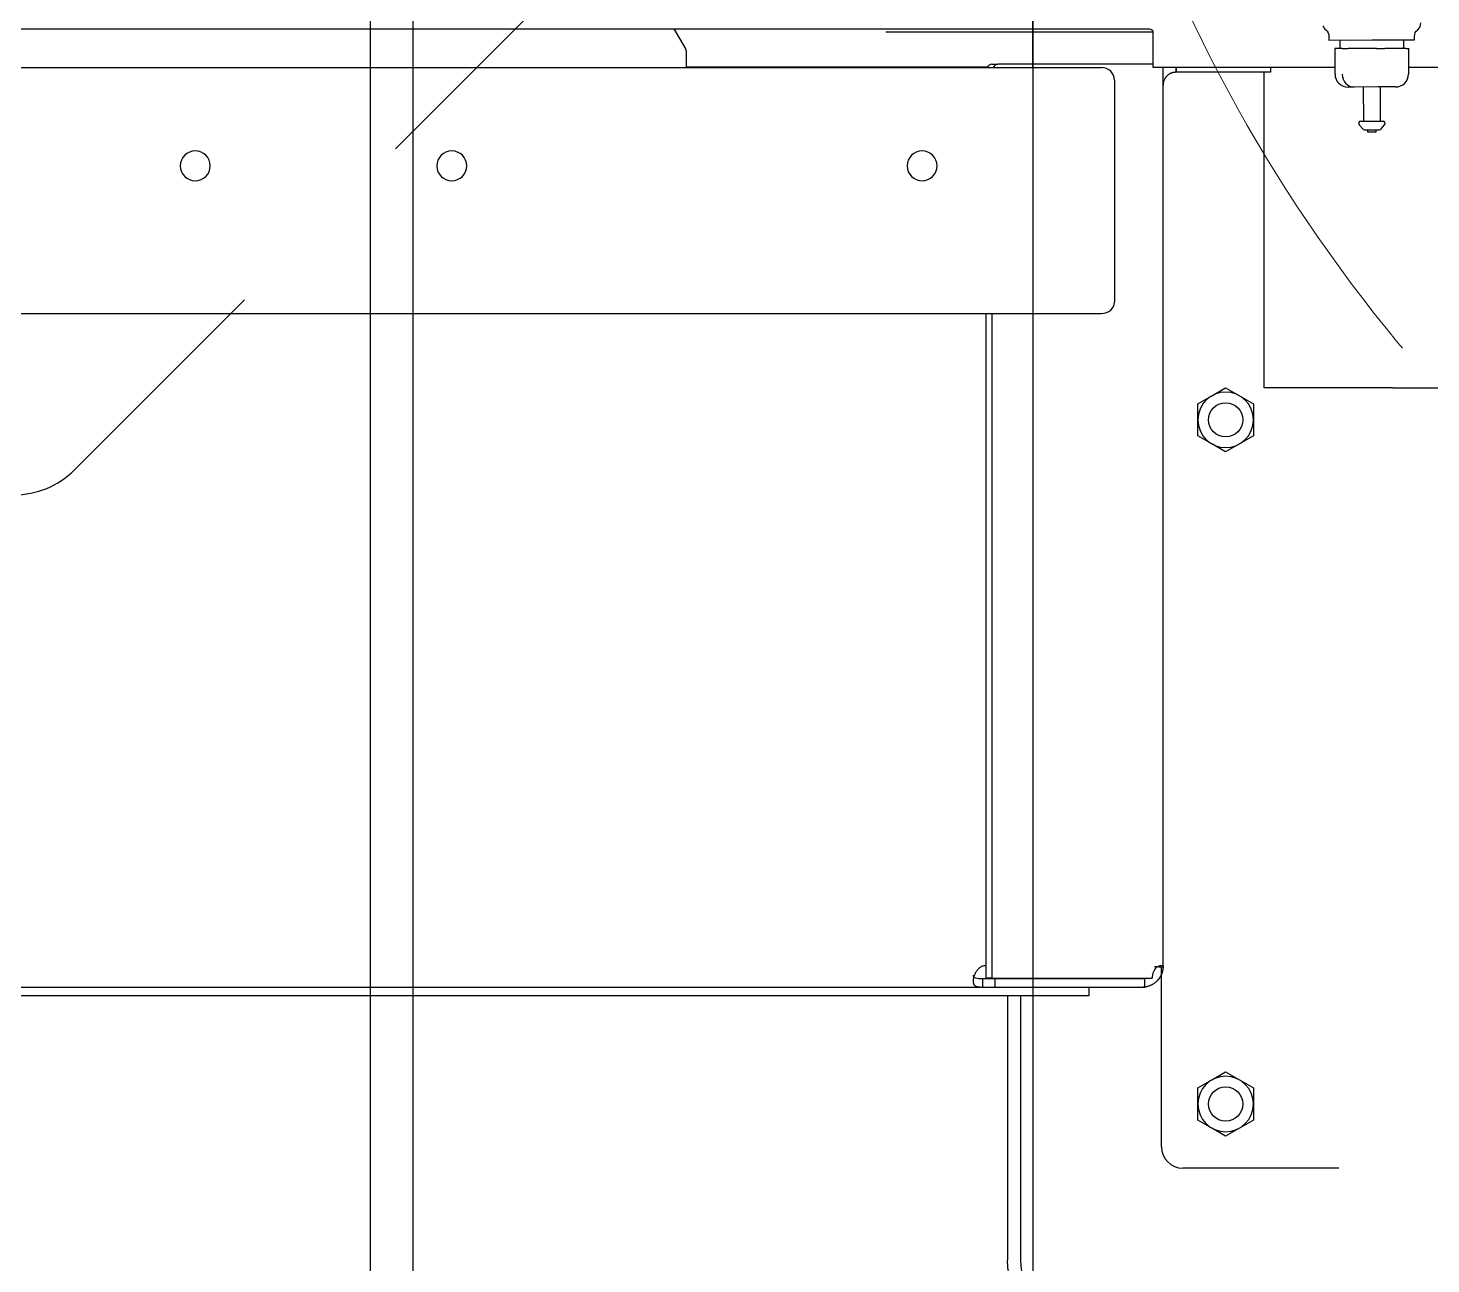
# Model space of a CAD drawing. Header units: millimetres. Extents: x 10462777 to 22643323, y 453826 to 1389191.
# Drawn here: x 11307736.7 to 11308064.8, y 596431.9 to 596720.9 of the extents above; entities that cross this region are included whole.
import ezdxf

# ---------------------------------------------------------------- set-up
doc = ezdxf.new("R2010")
doc.units = ezdxf.units.MM
doc.header["$LTSCALE"] = 200
doc.header["$MEASUREMENT"] = 0
for name, pattern in [('CENTER', [2, 1.25, -0.25, 0.25, -0.25]), ('CENTER2', [1.125, 0.75, -0.125, 0.125, -0.125]), ('DASHED', [3.5, 2, -1.5]), ('PHANTOM', [2.5, 1.25, -0.25, 0.25, -0.25, 0.25, -0.25])]:
    doc.linetypes.add(name, pattern=pattern)
doc.layers.get('0').update_dxf_attribs({"linetype": 'CONTINUOUS'})
for name, color, linetype in [('1', 1, 'CENTER'), ('2', 2, 'CONTINUOUS'), ('205', 4, 'CONTINUOUS'), ('DV1_DEFAULT', 7, 'CONTINUOUS')]:
    doc.layers.add(name, color=color, linetype=linetype)
doc.layers.add('LAYOUT', color=8, linetype='CONTINUOUS', lineweight=25)
doc.layers.add('TOP$23', color=7, linetype='CONTINUOUS', true_color=0xffffff)

# ---------------------------------------------------------------- blocks, each defined once
blk = doc.blocks.new('r710ic')
at = {"layer": 'DV1_DEFAULT', "color": 3, "linetype": 'CENTER2', "lineweight": 0}
blk.add_circle((272041.37, 104232.63), 367.64, dxfattribs=at)
at = {"layer": 'LAYOUT', "color": 3}
blk.add_circle((272041.37, 104232.63), 2050.12, dxfattribs=at)
blk = doc.blocks.new('A$C7DA30AB0')
at = {"layer": 'LAYOUT', "color": 6, "linetype": 'PHANTOM'}
blk.add_circle((3030.45, 3025.99, 0), 2693.02, dxfattribs=at)

msp = doc.modelspace()

# ---------------------------------------------------------------- linework, layer by layer
at = {"layer": '1', "color": 124, "linetype": 'Continuous'}
for p, q in [((11307732.33515, 596720.71765, 0), (11307998.97868, 596720.71765, 0)), ((11307999.77869, 596719.91764, 0), (11307937.2778, 596719.91764, 0)), ((11307999.77869, 596719.91764, 0), (11307999.77869, 596711.76752, 0)), ((11307937.2778, 596711.76752, 0), (11307890.67566, 596711.76752, 0)), ((11307961.06541, 596711.76752, 0), (11307937.2778, 596711.76752, 0)), ((11307999.77869, 596711.76752, 0), (11308042.31904, 596711.76752, 0)), ((11308059.6357, 596711.76752, 0), (11308138.29059, 596711.76752, 0))]:
    msp.add_line(p, q, dxfattribs=at)
at = {"layer": '1', "color": 124, "linetype": 'Continuous', "extrusion": (0, 0, -1)}
msp.add_arc((-11307998.97868, 596719.91764, 0), 0.80001, 90, 180, dxfattribs=at)
at = {"layer": '2', "color": 252, "linetype": 'Continuous'}
for p, q in [((11307890.40919, 596716.21396, 0), (11307887.809, 596720.71762, 0)), ((11307890.67714, 596711.66752, 0), (11307890.67714, 596715.21395, 0)), ((11307960.77814, 596711.66674, 0), (11307960.77814, 596711.76752, 0)), ((11307962.10746, 596712.41753, 0), (11307963.52169, 596712.41753, 0)), ((11307999.77848, 596712.41753, 0), (11307963.52169, 596712.41753, 0)), ((11308002.15417, 596501.5391, 0), (11308002.15417, 596711.76513, 0)), ((11308005.15421, 596711.7675, 0), (11308005.15421, 596710.54295, 0)), ((11308005.27965, 596710.54295, 0), (11308005.15421, 596710.54295, 0)), ((11308005.27965, 596710.54295, 0), (11308005.27965, 596711.7675, 0)), ((11308017.27982, 596710.54295, 0), (11308005.27965, 596710.54295, 0)), ((11308027.27997, 596710.54295, 0), (11308017.27982, 596710.54295, 0)), ((11308025.77906, 596636.76646, 0), (11308025.77906, 596710.54219, 0)), ((11308025.77906, 596636.76646, 0), (11308025.77906, 596710.54219, 0)), ((11308027.27997, 596711.7675, 0), (11308027.27997, 596710.54295, 0)), ((11307960.77814, 596501.66454, 0), (11307960.77814, 596654.16594, 0)), ((11307962.10746, 596654.16399, 0), (11307962.10746, 596498.6645, 0)), ((11308055.77948, 596636.76646, 0), (11308025.77906, 596636.76646, 0)), ((11308055.77948, 596636.76646, 0), (11308105.29013, 596636.76646, 0)), ((11308055.77948, 596636.76646, 0), (11308105.29013, 596636.76646, 0)), ((11307960.69323, 596501.66543, 0), (11307960.69323, 596498.6645, 0)), ((11308001.77872, 596459.26394, 0), (11308001.77872, 596501.10828, 0)), ((11308002.15417, 596501.5391, 0), (11308002.09176, 596501.5391, 0)), ((11307959.91968, 596496.53902, 0), (11307492.64604, 596496.53902, 0)), ((11307959.91968, 596498.53905, 0), (11307959.91968, 596496.53902, 0)), ((11307962.89949, 596498.53905, 0), (11307959.91968, 596498.53905, 0)), ((11307962.89949, 596496.53902, 0), (11307959.91968, 596496.53902, 0)), ((11307962.10746, 596498.6645, 0), (11307960.69323, 596498.6645, 0)), ((11307962.10746, 596498.6645, 0), (11307999.58465, 596498.6645, 0)), ((11307962.89949, 596496.53902, 0), (11307962.89949, 596498.53905, 0)), ((11307997.90734, 596498.53905, 0), (11307962.89949, 596498.53905, 0)), ((11307997.90734, 596496.53902, 0), (11307962.89949, 596496.53902, 0)), ((11307965.77821, 596498.6655, 0), (11307965.77821, 596498.54175, 0)), ((11307968.77825, 596498.666, 0), (11307968.77825, 596498.54131, 0)), ((11307984.77848, 596496.53902, 0), (11307984.77848, 596494.539, 0)), ((11307997.90734, 596496.53902, 0), (11307997.90734, 596498.53905, 0)), ((11307951.46429, 596494.539, 0), (11307660.08757, 596494.539, 0)), ((11307957.12123, 596494.539, 0), (11307951.46429, 596494.539, 0)), ((11307982.4353, 596494.539, 0), (11307957.12123, 596494.539, 0)), ((11307965.77821, 596494.54044, 0), (11307965.77821, 596432.76356, 0)), ((11307968.77825, 596494.54294, 0), (11307968.77825, 596432.76356, 0)), ((11307984.77848, 596494.539, 0), (11307982.4353, 596494.539, 0)), ((11308043.28968, 596454.26387, 0), (11308006.77879, 596454.26387, 0))]:
    msp.add_line(p, q, dxfattribs=at)
at = {"layer": '2', "color": 7, "linetype": 'Continuous'}
for p, q in [((11307729.62491, 596711.66752, 0), (11307987.77852, 596711.66752, 0)), ((11307990.77856, 596708.66748, 0), (11307990.77856, 596663.36054, 0)), ((11307990.77856, 596663.36054, 0), (11307990.77856, 596661.36051, 0)), ((11307990.77856, 596661.36051, 0), (11307990.77856, 596656.76514, 0)), ((11307623.77335, 596654.16702, 0), (11307987.77852, 596654.16702, 0))]:
    msp.add_line(p, q, dxfattribs=at)
at = {"layer": '2', "color": 60, "linetype": 'Continuous'}
for p, q in [((11308010.27884, 596633.01918, 0), (11308013.52888, 596634.8956, 0)), ((11308013.52888, 596634.8956, 0), (11308016.77893, 596636.77201, 0)), ((11308016.77893, 596636.77201, 0), (11308020.02898, 596634.8956, 0)), ((11308020.02898, 596634.8956, 0), (11308023.27902, 596633.01918, 0)), ((11308010.27884, 596629.26635, 0), (11308010.27884, 596633.01918, 0)), ((11308023.27902, 596633.01918, 0), (11308023.27902, 596629.26635, 0)), ((11308010.27884, 596625.51352, 0), (11308010.27884, 596629.26635, 0)), ((11308023.27902, 596629.26635, 0), (11308023.27902, 596625.51352, 0)), ((11308013.52888, 596623.63711, 0), (11308010.27884, 596625.51352, 0)), ((11308023.27902, 596625.51352, 0), (11308020.02898, 596623.63711, 0)), ((11308016.77893, 596621.76069, 0), (11308013.52888, 596623.63711, 0)), ((11308020.02898, 596623.63711, 0), (11308016.77893, 596621.76069, 0)), ((11308013.52888, 596474.89332, 0), (11308016.77893, 596476.76974, 0)), ((11308016.77893, 596476.76974, 0), (11308020.02898, 596474.89332, 0)), ((11308010.27884, 596473.01691, 0), (11308013.52888, 596474.89332, 0)), ((11308010.27884, 596469.26408, 0), (11308010.27884, 596473.01691, 0)), ((11308020.02898, 596474.89332, 0), (11308023.27902, 596473.01691, 0)), ((11308023.27902, 596473.01691, 0), (11308023.27902, 596469.26408, 0)), ((11308010.27884, 596465.51125, 0), (11308010.27884, 596469.26408, 0)), ((11308023.27902, 596469.26408, 0), (11308023.27902, 596465.51125, 0)), ((11308013.52888, 596463.63483, 0), (11308010.27884, 596465.51125, 0)), ((11308016.77893, 596461.75842, 0), (11308013.52888, 596463.63483, 0)), ((11308020.02898, 596463.63483, 0), (11308016.77893, 596461.75842, 0)), ((11308023.27902, 596465.51125, 0), (11308020.02898, 596463.63483, 0))]:
    msp.add_line(p, q, dxfattribs=at)
at = {"layer": '2', "color": 7, "linetype": 'Continuous', "extrusion": (0, 0, -1)}
for centre in [(-11307775.77551, 596688.6672, 0), (-11307835.77636, 596688.6672, 0), (-11307945.77792, 596688.6672, 0)]:
    msp.add_circle(centre, 3.50005, dxfattribs=at)
at = {"layer": '2', "color": 60, "linetype": 'Continuous', "extrusion": (0, 0, -1)}
for centre in [(-11308016.77893, 596629.26635, 0), (-11308016.77893, 596469.26408, 0)]:
    msp.add_circle(centre, 6.50009, dxfattribs=at)
at = {"layer": '2', "color": 252, "linetype": 'Continuous'}
for centre in [(11308016.77893, 596629.26635, 0), (11308016.77893, 596469.26408, 0)]:
    msp.add_circle(centre, 4.00006, dxfattribs=at)
for centre, radius, start, end in [((11307888.67711, 596715.21395, 0), 2.00003, 0, 30.0000001), ((11308006.77879, 596459.26394, 0), 5.00007, 180, 270), ((11307981.77843, 596432.76356, 0), 13.00018, 180, 270)]:
    msp.add_arc(centre, radius, start, end, dxfattribs=at)
at = {"layer": '2', "color": 7, "linetype": 'Continuous'}
msp.add_arc((11307987.77852, 596708.66748, 0), 3.00004, 0, 90, dxfattribs=at)
at = {"layer": '2', "color": 252, "linetype": 'Continuous', "extrusion": (0, 0, -1)}
for centre, radius, start, end in [((-11307960.77814, 596498.6645, 0), 3.00004, 73.3725832, 90), ((-11307997.15409, 596501.5391, 0), 5.00007, 180, 183.7948718), ((-11307981.77843, 596432.76356, 0), 16.00023, 270, 0)]:
    msp.add_arc(centre, radius, start, end, dxfattribs=at)
at = {"layer": '2', "color": 252, "linetype": 'Continuous'}
for centre, major_axis, start_param, end_param in [((11307962.10746, 596710.4175, 0), (0, -2.00003), 3.141592654, 4.037237148), ((11307963.52169, 596710.4175, 0), (0, 2.00003), 0, 0.895644494), ((11308001.706, 596498.6645, 0), (0, -3.00004), 3.64121363, 4.71238898)]:
    msp.add_ellipse(centre, major_axis=major_axis, ratio=0.707106781, start_param=start_param, end_param=end_param, dxfattribs=at)
at = {"layer": '2', "color": 7, "linetype": 'Continuous'}
msp.add_ellipse((11307987.77852, 596656.76514, 0), major_axis=(3.00004, 0), ratio=0.866025404, start_param=4.71238898, end_param=6.283185307, dxfattribs=at)
at = {"layer": '2', "color": 252, "linetype": 'Continuous'}
for points, knots in [([(11308005.15421, 596710.54295, 0), (11308005.14647, 596710.54293, 0), (11308005.13101, 596710.5429, 0), (11308005.10466, 596710.54258, 0), (11308005.0761, 596710.54198, 0), (11308005.04515, 596710.54102, 0), (11308005.01193, 596710.53964, 0), (11308004.97646, 596710.53775, 0), (11308004.93881, 596710.53529, 0), (11308004.89904, 596710.53217, 0), (11308004.8572, 596710.52831, 0), (11308004.81335, 596710.52364, 0), (11308004.76757, 596710.51805, 0), (11308004.71991, 596710.51148, 0), (11308004.67045, 596710.50384, 0), (11308004.61926, 596710.49503, 0), (11308004.56642, 596710.48497, 0), (11308004.512, 596710.47359, 0), (11308004.4561, 596710.46079, 0), (11308004.3988, 596710.44649, 0), (11308004.34018, 596710.43062, 0), (11308004.28035, 596710.41309, 0), (11308004.21942, 596710.39384, 0), (11308004.15753, 596710.37281, 0), (11308004.09481, 596710.34994, 0), (11308004.0314, 596710.3252, 0), (11308003.96743, 596710.29853, 0), (11308003.90304, 596710.26991, 0), (11308003.83837, 596710.2393, 0), (11308003.77355, 596710.20671, 0), (11308003.70872, 596710.1721, 0), (11308003.64402, 596710.13548, 0), (11308003.57958, 596710.09687, 0), (11308003.51554, 596710.05626, 0), (11308003.45202, 596710.01369, 0), (11308003.38917, 596709.96919, 0), (11308003.32709, 596709.9228, 0), (11308003.26592, 596709.87457, 0), (11308003.20578, 596709.82456, 0), (11308003.14678, 596709.77282, 0), (11308003.08902, 596709.71944, 0), (11308002.95747, 596709.59133, 0), (11308002.76529, 596709.37175, 0), (11308002.55153, 596709.05071, 0), (11308002.38878, 596708.72353, 0), (11308002.29909, 596708.473, 0), (11308002.24969, 596708.29711, 0), (11308002.2227, 596708.18384, 0), (11308002.20138, 596708.07655, 0), (11308002.18503, 596707.97588, 0), (11308002.17299, 596707.88243, 0), (11308002.16455, 596707.79675, 0), (11308002.15906, 596707.71928, 0), (11308002.15588, 596707.65074, 0), (11308002.15436, 596707.59063, 0), (11308002.15423, 596707.55885, 0), (11308002.15417, 596707.54291, 0)], [0, 0, 0, 0, 0.013792641, 0.027536964, 0.041230525, 0.054870751, 0.068454972, 0.081980461, 0.095444467, 0.108844256, 0.122177154, 0.135440578, 0.148632086, 0.161749417, 0.174790532, 0.187753665, 0.200637369, 0.213440562, 0.226162586, 0.238803251, 0.251362899, 0.263842456, 0.276240313, 0.288556201, 0.300793464, 0.312955377, 0.325045186, 0.337066133, 0.349021492, 0.360914604, 0.372748909, 0.384527984, 0.396255576, 0.40793564, 0.419572373, 0.431170254, 0.442734075, 0.45426898, 0.465780494, 0.477274563, 0.488757578, 0.500236405, 0.55761076, 0.615700534, 0.675079324, 0.736189055, 0.761224048, 0.786582907, 0.812266294, 0.838267298, 0.864573101, 0.891166546, 0.918027576, 0.94513459, 0.972465711, 1, 1, 1, 1]), ([(11307959.91968, 596496.53902, 0), (11307959.87258, 596496.53909, 0), (11307959.7778, 596496.53922, 0), (11307959.63999, 596496.54062, 0), (11307959.50471, 596496.54341, 0), (11307959.37261, 596496.54808, 0), (11307959.24388, 596496.55507, 0), (11307959.11883, 596496.56488, 0), (11307958.99775, 596496.578, 0), (11307958.88093, 596496.59496, 0), (11307958.76865, 596496.61626, 0), (11307958.6612, 596496.64243, 0), (11307958.55887, 596496.67399, 0), (11307958.46195, 596496.71142, 0), (11307958.37075, 596496.75522, 0), (11307958.28558, 596496.8058, 0), (11307958.20658, 596496.86353, 0), (11307958.13387, 596496.92868, 0), (11307958.06755, 596497.00148, 0), (11307958.00774, 596497.0821, 0), (11307957.95455, 596497.17062, 0), (11307957.90809, 596497.26706, 0), (11307957.86846, 596497.37133, 0), (11307957.83579, 596497.48331, 0), (11307957.81018, 596497.60277, 0), (11307957.79175, 596497.72939, 0), (11307957.78059, 596497.86282, 0), (11307957.77404, 596498.10687, 0), (11307957.8042, 596498.48478, 0), (11307957.91819, 596499.01396, 0), (11307958.10314, 596499.55451, 0), (11307958.32151, 596500.00793, 0), (11307958.5407, 596500.36087, 0), (11307958.73344, 596500.62212, 0), (11307958.94318, 596500.86121, 0), (11307959.16801, 596501.07552, 0), (11307959.40647, 596501.26161, 0), (11307959.65552, 596501.42029, 0), (11307959.83235, 596501.49982, 0), (11307959.91968, 596501.5391, 0)], [0, 0, 0, 0, 0.016273195, 0.032747874, 0.049445238, 0.066382158, 0.083571676, 0.101023497, 0.11874448, 0.136739093, 0.155009856, 0.173557743, 0.192382561, 0.211483309, 0.230858496, 0.250496802, 0.270380139, 0.2904947, 0.310824401, 0.331351302, 0.352056006, 0.372918011, 0.393916049, 0.415028397, 0.436233176, 0.457508641, 0.478833466, 0.500187025, 0.569368164, 0.63774708, 0.704585482, 0.769214304, 0.804968349, 0.839772067, 0.873620688, 0.906522163, 0.938505647, 0.96963113, 1, 1, 1, 1]), ([(11307959.91968, 596498.53905, 0), (11307959.61294, 596498.53905, 0), (11307959.32172, 596498.54142, 0), (11307958.79707, 596498.57564, 0), (11307958.56362, 596498.60793, 0), (11307958.18108, 596498.73058, 0), (11307958.03251, 596498.82155, 0), (11307957.83102, 596499.07232, 0), (11307957.77809, 596499.23219, 0), (11307957.77809, 596499.41773, 0), (11307957.77809, 596499.41775, 0), (11307957.77809, 596499.41776, 0)], [0, 0, 0, 0, 0.249999884, 0.249999884, 0.499999767, 0.499999767, 0.749999651, 0.749999651, 0.999999534, 0.999999534, 1, 1, 1, 1]), ([(11308002.1432, 596501.20817, 0), (11308002.14197, 596501.19035, 0), (11308002.13949, 596501.15458, 0), (11308002.13479, 596501.09812, 0), (11308002.12926, 596501.03941, 0), (11308002.12275, 596500.97834, 0), (11308002.11521, 596500.91501, 0), (11308002.10653, 596500.84947, 0), (11308002.09665, 596500.7818, 0), (11308002.08547, 596500.71206, 0), (11308002.07291, 596500.64033, 0), (11308002.05889, 596500.56668, 0), (11308002.04333, 596500.49119, 0), (11308002.02615, 596500.41394, 0), (11308002.00726, 596500.33502, 0), (11308001.98658, 596500.25451, 0), (11308001.96404, 596500.17251, 0), (11308001.93957, 596500.0891, 0), (11308001.9131, 596500.00441, 0), (11308001.88457, 596499.91856, 0), (11308001.85392, 596499.83169, 0), (11308001.82111, 596499.74393, 0), (11308001.7861, 596499.65541, 0), (11308001.74885, 596499.56626, 0), (11308001.70932, 596499.47661, 0), (11308001.66749, 596499.38659, 0), (11308001.62335, 596499.29635, 0), (11308001.57686, 596499.20601, 0), (11308001.52804, 596499.1157, 0), (11308001.47688, 596499.02556, 0), (11308001.42339, 596498.93573, 0), (11308001.36758, 596498.84633, 0), (11308001.30947, 596498.75749, 0), (11308001.24909, 596498.66934, 0), (11308001.18648, 596498.582, 0), (11308001.12168, 596498.49559, 0), (11308001.05473, 596498.41024, 0), (11308000.98569, 596498.32606, 0), (11308000.91462, 596498.24317, 0), (11308000.84159, 596498.16166, 0), (11308000.76668, 596498.08164, 0), (11308000.56318, 596497.87362, 0), (11308000.2084, 596497.56262, 0), (11307999.67923, 596497.2085, 0), (11307999.1387, 596496.93736, 0), (11307998.72961, 596496.7891, 0), (11307998.45885, 596496.71143, 0), (11307998.31118, 596496.67399, 0), (11307998.16906, 596496.64243, 0), (11307998.033, 596496.61626, 0), (11307997.9035, 596496.59496, 0), (11307997.78102, 596496.578, 0), (11307997.66597, 596496.56488, 0), (11307997.55876, 596496.55507, 0), (11307997.45978, 596496.54808, 0), (11307997.36933, 596496.54341, 0), (11307997.28796, 596496.54062, 0), (11307997.21512, 596496.53922, 0), (11307997.17435, 596496.53909, 0), (11307997.15409, 596496.53902, 0)], [0, 0, 0, 0, 0.010059522, 0.020201945, 0.030428648, 0.040740762, 0.051139187, 0.061624617, 0.072197563, 0.082858372, 0.093607249, 0.104444275, 0.115369428, 0.126382599, 0.137483611, 0.148672236, 0.159948206, 0.171311238, 0.182758664, 0.194285959, 0.205891051, 0.217571631, 0.229325158, 0.241148883, 0.253039869, 0.264995015, 0.277011075, 0.289084673, 0.301212328, 0.313390467, 0.325615442, 0.337883549, 0.350191041, 0.362534143, 0.37490907, 0.38731204, 0.399739288, 0.412187082, 0.424651737, 0.437129629, 0.449617208, 0.462111018, 0.53655157, 0.610128909, 0.682048619, 0.751590768, 0.77243893, 0.792991789, 0.813247741, 0.833205708, 0.852865484, 0.872228116, 0.891296315, 0.91007489, 0.928571219, 0.946795748, 0.964762508, 0.982489655, 1, 1, 1, 1]), ([(11308000.68968, 596501.29783, 0), (11308000.73152, 596501.3209, 0), (11308000.81562, 596501.36728, 0), (11308000.93854, 596501.42795, 0), (11308001.05893, 596501.48244, 0), (11308001.17578, 596501.52993, 0), (11308001.28842, 596501.57046, 0), (11308001.39611, 596501.60392, 0), (11308001.49821, 596501.63024, 0), (11308001.62619, 596501.65573, 0), (11308001.76915, 596501.66931, 0), (11308001.89491, 596501.65803, 0), (11308001.98395, 596501.62895, 0), (11308002.04681, 596501.59217, 0), (11308002.07682, 596501.55675, 0), (11308002.09176, 596501.5391, 0)], [0, 0, 0, 0, 0.060249608, 0.121094802, 0.182480346, 0.244348556, 0.306638746, 0.369285703, 0.432222274, 0.495380126, 0.622032708, 0.7487199, 0.832937907, 0.916751835, 1, 1, 1, 1])]:
    msp.add_open_spline(points, degree=3, knots=knots, dxfattribs=at)
msp.add_open_spline([(11308002.1432, 596501.20812, 0), (11308001.47799, 596501.25225, 0), (11308000.81277, 596501.29638, 0), (11308000.14756, 596501.34051, 0)], degree=3, dxfattribs=at)
at = {"layer": '205', "color": 252, "linetype": 'Continuous'}
for p, q in [((11308040.95378, 596718.9076, 0), (11308040.95549, 596718.09359, 0)), ((11308040.95549, 596718.09359, 0), (11308050.95561, 596718.11461, 0)), ((11308042.36169, 596716.09652, 0), (11308042.30309, 596716.09639, 0)), ((11308042.30309, 596716.09639, 0), (11308042.3157, 596710.09632, 0)), ((11308044.02658, 596716.10002, 0), (11308042.36169, 596716.09652, 0)), ((11308043.45552, 596718.09885, 0), (11308043.45973, 596716.09882, 0)), ((11308044.02658, 596716.10002, 0), (11308045.41352, 596716.10293, 0)), ((11308052.07022, 596716.11692, 0), (11308045.41352, 596716.10293, 0)), ((11308050.95561, 596718.11461, 0), (11308060.95573, 596718.13563, 0)), ((11308052.07022, 596716.11692, 0), (11308054.01164, 596716.121, 0)), ((11308059.00345, 596716.1315, 0), (11308054.01164, 596716.121, 0)), ((11308058.45991, 596716.13035, 0), (11308058.4557, 596718.13038, 0)), ((11308059.00345, 596716.1315, 0), (11308059.61654, 596716.13279, 0)), ((11308059.62915, 596710.13271, 0), (11308059.61654, 596716.13279, 0)), ((11308060.95573, 596718.13563, 0), (11308060.95402, 596718.94964, 0)), ((11308042.37431, 596710.09645, 0), (11308042.3157, 596710.09632, 0)), ((11308046.81889, 596707.10574, 0), (11308045.43148, 596707.10282, 0)), ((11308052.36614, 596707.1174, 0), (11308046.81889, 596707.10574, 0)), ((11308048.97871, 596707.11028, 0), (11308048.99558, 596699.08499, 0)), ((11308056.52598, 596707.12614, 0), (11308052.36614, 596707.1174, 0)), ((11308052.99563, 596699.0934, 0), (11308052.97876, 596707.11869, 0)), ((11308048.01824, 596698.25893, 0), (11308048.84962, 596697.28586, 0)), ((11308048.39734, 596699.08373, 0), (11308053.59386, 596699.09466, 0)), ((11308049.23082, 596697.11064, 0), (11308050.99975, 596697.11436, 0)), ((11308049.99974, 596697.11226, 0), (11308050.00073, 596696.64225, 0)), ((11308050.00073, 596696.64225, 0), (11308052.00075, 596696.64645, 0)), ((11308050.99975, 596697.11436, 0), (11308052.76869, 596697.11808, 0)), ((11308052.00075, 596696.64645, 0), (11308051.99976, 596697.11646, 0)), ((11308053.14915, 596697.29489, 0), (11308053.97643, 596698.27146, 0))]:
    msp.add_line(p, q, dxfattribs=at)
for centre, radius, start, end in [((11308041.44722, 596722.03118, 0), 2.00003, 197.6400093, 231.4382426), ((11308060.44745, 596722.07112, 0), 2.00003, 308.8026175, 0.1204302), ((11308048.39839, 596698.58373, 0), 0.50001, 90.1204302, 220.5098846), ((11308049.22977, 596697.61065, 0), 0.50001, 220.5098846, 270.1204302), ((11308052.76763, 596697.61809, 0), 0.50001, 270.1204302, 319.7309756), ((11308053.59491, 596698.59465, 0), 0.50001, 319.7309756, 90.1204302)]:
    msp.add_arc(centre, radius, start, end, dxfattribs=at)
at = {"layer": '205', "color": 252, "linetype": 'Continuous', "extrusion": (0, 0, -1)}
for centre, start, end in [((-11308038.95376, 596718.90339, 0), 128.5617574, 179.8795698), ((-11308062.95404, 596718.95384, 0), 359.8795698, 51.1973825)]:
    msp.add_arc(centre, 2.00003, start, end, dxfattribs=at)
at = {"layer": '205', "color": 252, "linetype": 'Continuous'}
for centre, major_axis, ratio, start_param, end_param in [((11308045.42518, 596710.10286, 0), (3.05087, 0.00641), 0.983338067, 3.141592654, 4.71238898), ((11308046.81258, 596710.10577, 0), (0.00631, -3.00004), 0.924451556, 4.71238898, 6.283185307), ((11308056.51968, 596710.12618, 0), (3.05087, 0.00641), 0.983338067, 4.71238898, 6.283185307)]:
    msp.add_ellipse(centre, major_axis=major_axis, ratio=ratio, start_param=start_param, end_param=end_param, dxfattribs=at)
at = {"layer": 'TOP$23', "linetype": 'DASHED'}
for p, q in [((11307816.66913, 600981.71124), (11307816.66913, 594581.71124)), ((11307826.66913, 600981.71124), (11307826.66913, 594581.71124))]:
    msp.add_line(p, q, dxfattribs=at)
at = {"layer": 'TOP$23', "linetype": 'PHANTOM'}
msp.add_line((11308140.81127, 597010.85338), (11307747.527, 596617.56911), dxfattribs=at)
at = {"layer": 'TOP$23', "linetype": 'Continuous'}
for p, q in [((11307971.66913, 596711.71124), (11307971.66913, 596841.71437)), ((11307971.66913, 596841.71124), (11307971.66913, 594581.71124))]:
    msp.add_line(p, q, dxfattribs=at)
at = {"layer": 'TOP$23', "linetype": 'PHANTOM'}
msp.add_arc((11307733.38486, 596631.71124), 20, 270, 315.0000001, dxfattribs=at)

# ---------------------------------------------------------------- block references
at = {"ltscale": 10, "rotation": 180}
msp.add_blockref('A$C7DA30AB0', (11313764.24811, 600747.76955, 0), dxfattribs=at)
at = {"layer": 'LAYOUT', "color": 2, "rotation": 89.99999999999999}
msp.add_blockref('r710ic', (11412573.40786, 324839.74027, 0), dxfattribs=at)

doc.saveas('drawing.dxf')
